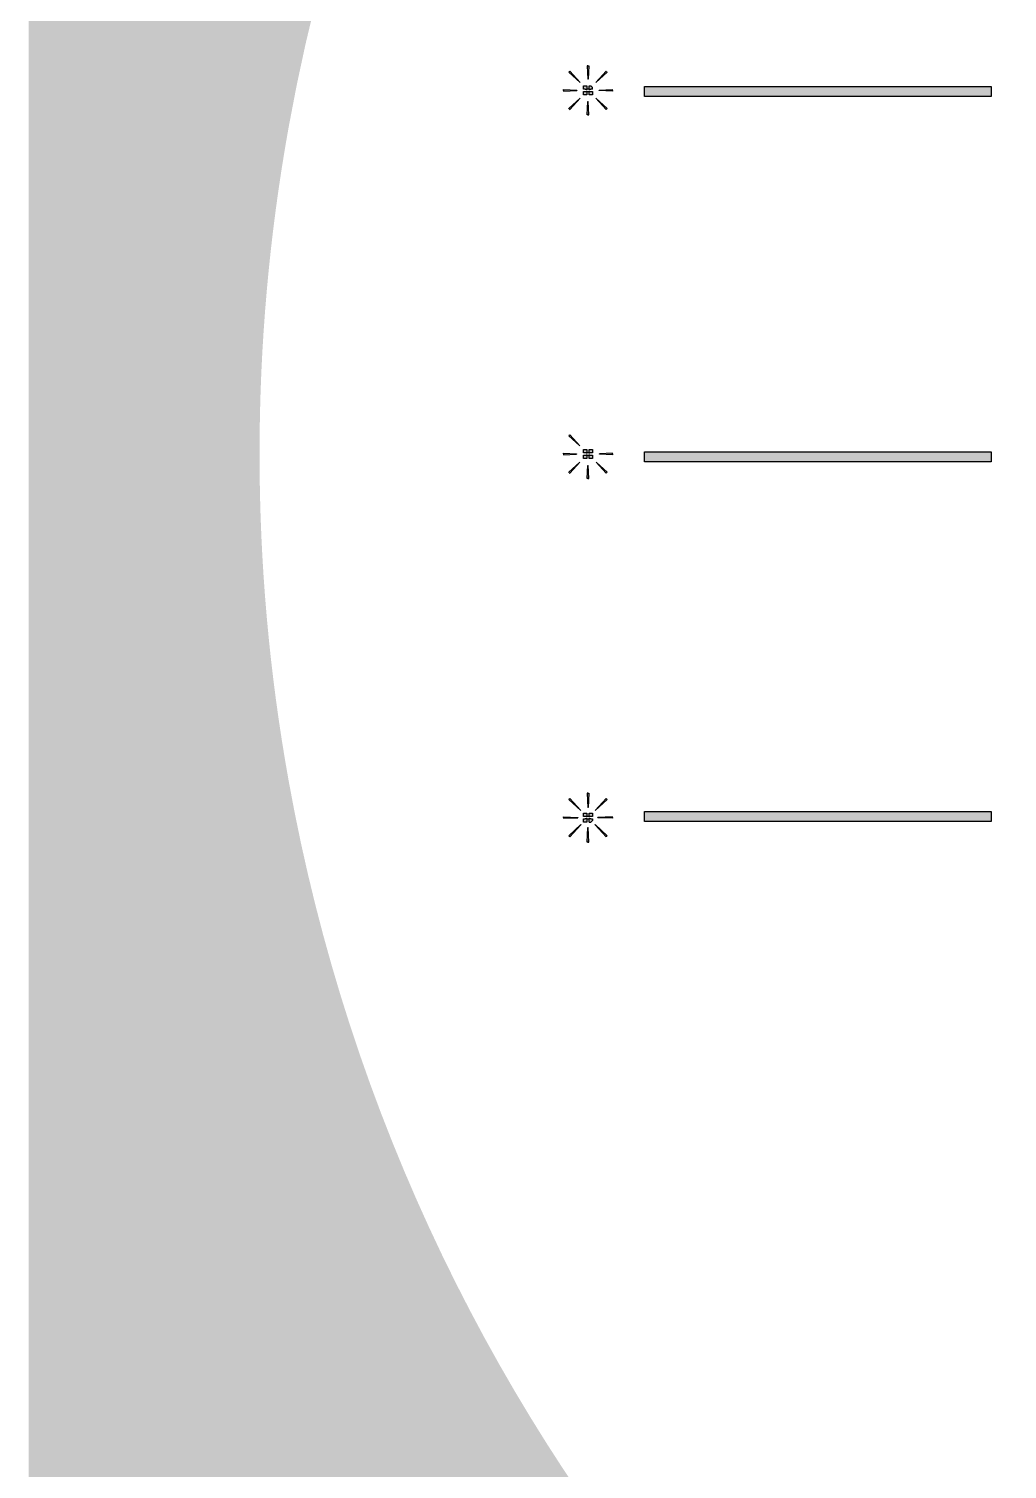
# Model space of a CAD drawing. Header units: inches. Extents: x 0 to 114300, y 0 to 114300.
# Drawn here: x 0 to 26926, y 29230 to 68843 of the extents above; entities that cross this region are included whole.
import ezdxf

# ---------------------------------------------------------------- set-up
doc = ezdxf.new("R2010")
doc.units = ezdxf.units.IN
doc.header["$MEASUREMENT"] = 0
pattern_1 = [(45, (0, 0), (-0.0883883476483185, 0.0883883476483185), [])]

msp = doc.modelspace()

# ---------------------------------------------------------------- hatches: boundary and pattern name
h = msp.add_hatch()
h.set_pattern_fill('ANSI31', color=256, scale=100)
h.set_pattern_definition([(45, (-3636.991615157837, -6349.999986349467), (-8.838834764831843, 8.838834764831843), [])])
h.paths.add_polyline_path([(114299.999984239, 1.36505186674e-05), (-1.57610338647e-05, 1.36505368573e-05), (-1.57610047609e-05, 114300.0000136505), (114299.999984239, 114300.0000136505)])
edge = h.paths.add_edge_path(flags=16)
edge.add_arc((57149.99912417756, 57150.00082753434), 50800, 288.35843707481706, 529.7953069524029, ccw=False)
edge.add_line((73149.9991241775, 8935.480193185991), (41149.9991241776, 8935.480193186))
edge.add_arc((57149.99912417756, 57150.00082753434), 50800, 190.2046930475971, 251.641562925183, ccw=False)
edge.add_arc((57149.9991244257, 57150.00082761667), 50800.00000025876, 169.795306952608, 190.2046930475971, ccw=False)
h = msp.add_hatch()
h.set_pattern_fill('ANSI31', color=256)
h.set_pattern_definition(pattern_1)
edge = h.paths.add_edge_path()
edge.add_arc((15388.9684, 67149.9995), 303.9624407286441, 89.02792575430556, 90.97207424569376)
edge.add_line((15383.81165218978, 67453.91819525539), (15368.9684, 67824.9995))
edge.add_line((15368.9684, 67824.9995), (15388.9684, 67824.9995))
edge.add_line((15388.9684, 67824.9995), (15408.9684, 67824.9995))
edge.add_line((15408.9684, 67824.9995), (15394.12514781021, 67453.91819525539))
edge = h.paths.add_edge_path()
edge.add_arc((15388.9684, 67149.9995), 303.9624407286441, 44.4181392425174, 45.58186075748332)
edge.add_line((15601.70852066, 67367.10501912671), (15888.73499402886, 67678.05036527633))
edge.add_line((15888.73499402886, 67678.05036527633), (15902.87712965259, 67663.9082296526))
edge.add_line((15902.87712965259, 67663.9082296526), (15917.01926527633, 67649.76609402888))
edge.add_line((15917.01926527633, 67649.76609402888), (15606.07391912672, 67362.73962066001))
edge = h.paths.add_edge_path()
edge.add_arc((15388.9684, 67149.9995), 303.9624407286441, 359.0279257543045, 360.9720742456955)
edge.add_line((15692.88709525538, 67155.15624781023), (16063.9684, 67169.9995))
edge.add_line((16063.9684, 67169.9995), (16063.9684, 67149.9995))
edge.add_line((16063.9684, 67149.9995), (16063.9684, 67129.9995))
edge.add_line((16063.9684, 67129.9995), (15692.88709525538, 67144.84275218977))
edge = h.paths.add_edge_path()
edge.add_arc((15388.9684, 67149.9995), 303.9624407286441, 314.4181392425131, 315.5818607574816)
edge.add_line((15606.07391912671, 66937.25937934), (15917.01926527632, 66650.23290597113))
edge.add_line((15917.01926527632, 66650.23290597113), (15902.87712965259, 66636.09077034741))
edge.add_line((15902.87712965259, 66636.09077034741), (15888.73499402886, 66621.94863472367))
edge.add_line((15888.73499402886, 66621.94863472367), (15601.70852065998, 66932.89398087327))
edge = h.paths.add_edge_path()
edge.add_arc((15388.9684, 67149.9995), 303.9624407286441, 269.0279257543062, 270.9720742456948)
edge.add_line((15394.12514781021, 66846.08080474463), (15408.9684, 66474.9995))
edge.add_line((15408.9684, 66474.9995), (15388.9684, 66474.9995))
edge.add_line((15388.9684, 66474.9995), (15368.9684, 66474.9995))
edge.add_line((15368.9684, 66474.9995), (15383.81165218978, 66846.08080474463))
edge = h.paths.add_edge_path()
edge.add_arc((15388.9684, 67149.9995), 303.9624407286441, 224.4181392425177, 225.5818607574836)
edge.add_line((15176.22827934, 66932.89398087327), (14889.20180597113, 66621.94863472367))
edge.add_line((14889.20180597113, 66621.94863472367), (14875.0596703474, 66636.09077034741))
edge.add_line((14875.0596703474, 66636.09077034741), (14860.91753472366, 66650.23290597113))
edge.add_line((14860.91753472366, 66650.23290597113), (15171.86288087328, 66937.25937934))
edge = h.paths.add_edge_path()
edge.add_arc((15388.9684, 67149.9995), 303.9624407286441, 179.0279257543071, 180.9720742456926)
edge.add_line((15085.04970474461, 67144.84275218978), (14713.9684, 67129.9995))
edge.add_line((14713.9684, 67129.9995), (14713.9684, 67149.9995))
edge.add_line((14713.9684, 67149.9995), (14713.9684, 67169.9995))
edge.add_line((14713.9684, 67169.9995), (15085.04970474461, 67155.15624781021))
edge = h.paths.add_edge_path()
edge.add_arc((15388.9684, 67149.9995), 303.9624407286441, 134.4181392425205, 135.5818607574821)
edge.add_line((15171.86288087328, 67362.73962066001), (14860.91753472368, 67649.76609402888))
edge.add_line((14860.91753472368, 67649.76609402888), (14875.0596703474, 67663.9082296526))
edge.add_line((14875.0596703474, 67663.9082296526), (14889.20180597114, 67678.05036527633))
edge.add_line((14889.20180597114, 67678.05036527633), (15176.22827933998, 67367.10501912671))
h.paths.add_polyline_path([(15513.9684, 67229.4995), (15468.4684, 67274.9995), (15422.9684, 67274.9995), (15422.9684, 67249.9995), (15419.9684, 67249.9995), (15419.9684, 67224.9995), (15416.9684, 67224.9995), (15416.9684, 67199.9995), (15413.9684, 67199.9995), (15413.9684, 67174.9995), (15438.9684, 67174.9995), (15438.9684, 67177.9995), (15463.9684, 67177.9995), (15463.9684, 67180.9995), (15488.9684, 67180.9995), (15488.9684, 67183.9995), (15513.9684, 67183.9995)])
h.paths.add_polyline_path([(15354.9684, 67024.9995), (15263.9684, 67024.9995), (15263.9684, 67115.9995), (15288.9684, 67115.9995), (15288.9684, 67118.9995), (15313.9684, 67118.9995), (15313.9684, 67121.9995), (15338.9684, 67121.9995), (15338.9684, 67124.9995), (15363.9684, 67124.9995), (15363.9684, 67099.9995), (15360.9684, 67099.9995), (15360.9684, 67074.9995), (15357.9684, 67074.9995), (15357.9684, 67049.9995), (15354.9684, 67049.9995)])
h.paths.add_polyline_path([(15513.9684, 67115.9995), (15513.9684, 67024.9995), (15422.9684, 67024.9995), (15422.9684, 67049.9995), (15419.9684, 67049.9995), (15419.9684, 67074.9995), (15416.9684, 67074.9995), (15416.9684, 67099.9995), (15413.9684, 67099.9995), (15413.9684, 67124.9995), (15438.9684, 67124.9995), (15438.9684, 67121.9995), (15463.9684, 67121.9995), (15463.9684, 67118.9995), (15488.9684, 67118.9995), (15488.9684, 67115.9995)])
h.paths.add_polyline_path([(15263.9684, 67183.9995), (15263.9684, 67274.9995), (15354.9684, 67274.9995), (15354.9684, 67249.9995), (15357.9684, 67249.9995), (15357.9684, 67224.9995), (15360.9684, 67224.9995), (15360.9684, 67199.9995), (15363.9684, 67199.9995), (15363.9684, 67174.9995), (15338.9684, 67174.9995), (15338.9684, 67177.9995), (15313.9684, 67177.9995), (15313.9684, 67180.9995), (15288.9684, 67180.9995), (15288.9684, 67183.9995)])
h = msp.add_hatch()
h.set_pattern_fill('ANSI31', color=256, scale=10)
h.set_pattern_definition([(45, (0, 0), (-0.8838834764831844, 0.8838834764831844), [])])
h.paths.add_polyline_path([(16946.07363736257, 47314.77336691757), (26485.3786300429, 47314.77336691757), (26485.3786300429, 47040.85109395878), (16946.07363736257, 47040.85109395878)])
h.paths.add_polyline_path([(16946.07363736257, 57205.28370949446), (26485.3786300429, 57205.28370949446), (26485.3786300429, 56931.36143653568), (16946.07363736257, 56931.36143653568)])
h.paths.add_polyline_path([(16946.07363736257, 67256.99407392705), (26485.3786300429, 67256.99407392705), (26485.3786300429, 66983.07180096826), (16946.07363736257, 66983.07180096826)])
h = msp.add_hatch()
h.set_pattern_fill('ANSI31', color=256)
h.set_pattern_definition(pattern_1)
edge = h.paths.add_edge_path()
edge.add_arc((15388.9684, 57149.99949999999), 316.9747317586792, 134.3479729658976, 135.6520270341007)
edge.add_line((15162.29732562823, 57371.56936396311), (14860.91753472368, 57649.76609402888))
edge.add_line((14860.91753472368, 57649.76609402888), (14875.0596703474, 57663.90822965258))
edge.add_line((14875.0596703474, 57663.90822965258), (14889.20180597114, 57678.05036527633))
edge.add_line((14889.20180597114, 57678.05036527633), (15167.39853603688, 57376.67057437175))
edge = h.paths.add_edge_path()
edge.add_arc((15388.9684, 57149.99949999999), 316.9747317586792, 358.9737888937001, 361.0262111063026)
edge.add_line((15705.89229109706, 57155.67645564387), (16063.9684, 57169.99949999999))
edge.add_line((16063.9684, 57169.99949999999), (16063.9684, 57149.9995))
edge.add_line((16063.9684, 57149.9995), (16063.9684, 57129.9995))
edge.add_line((16063.9684, 57129.9995), (15705.89229109706, 57144.32254435611))
edge = h.paths.add_edge_path()
edge.add_arc((15388.9684, 57149.99949999999), 316.9747317586792, 314.3479729658956, 315.6520270340995)
edge.add_line((15615.63947437177, 56928.42963603688), (15917.01926527632, 56650.23290597113))
edge.add_line((15917.01926527632, 56650.23290597113), (15902.87712965259, 56636.0907703474))
edge.add_line((15902.87712965259, 56636.0907703474), (15888.73499402886, 56621.94863472367))
edge.add_line((15888.73499402886, 56621.94863472367), (15610.53826396311, 56923.32842562821))
edge = h.paths.add_edge_path()
edge.add_arc((15388.9684, 57149.99949999999), 316.9747317586792, 268.9737888936994, 271.0262111062999)
edge.add_line((15394.64535564388, 56833.07560890293), (15408.9684, 56474.9995))
edge.add_line((15408.9684, 56474.9995), (15388.9684, 56474.9995))
edge.add_line((15388.9684, 56474.9995), (15368.9684, 56474.9995))
edge.add_line((15368.9684, 56474.9995), (15383.29144435611, 56833.07560890293))
edge = h.paths.add_edge_path()
edge.add_arc((15388.9684, 57149.99949999999), 316.9747317586792, 224.3479729658977, 225.652027034101)
edge.add_line((15167.39853603688, 56923.32842562822), (14889.20180597113, 56621.94863472366))
edge.add_line((14889.20180597113, 56621.94863472366), (14875.0596703474, 56636.0907703474))
edge.add_line((14875.0596703474, 56636.0907703474), (14860.91753472366, 56650.23290597113))
edge.add_line((14860.91753472366, 56650.23290597113), (15162.29732562823, 56928.42963603688))
edge = h.paths.add_edge_path()
edge.add_arc((15388.9684, 57149.99949999999), 316.9747317586792, 178.9737888936987, 181.0262111062986)
edge.add_line((15072.04450890293, 57144.32254435611), (14713.9684, 57129.9995))
edge.add_line((14713.9684, 57129.9995), (14713.9684, 57149.9995))
edge.add_line((14713.9684, 57149.9995), (14713.9684, 57169.99949999999))
edge.add_line((14713.9684, 57169.99949999999), (15072.04450890293, 57155.67645564387))
h.paths.add_polyline_path([(15354.9684, 57024.99949999999), (15263.9684, 57024.99949999999), (15263.9684, 57115.9995), (15288.9684, 57115.9995), (15288.9684, 57118.9995), (15313.9684, 57118.9995), (15313.9684, 57121.9995), (15338.9684, 57121.9995), (15338.9684, 57124.99949999999), (15363.9684, 57124.99949999999), (15363.9684, 57099.9995), (15360.9684, 57099.9995), (15360.9684, 57074.99949999997), (15357.9684, 57074.99949999997), (15357.9684, 57049.9995), (15354.9684, 57049.9995)])
h.paths.add_polyline_path([(15513.9684, 57115.9995), (15513.9684, 57024.99949999999), (15422.9684, 57024.99949999999), (15422.9684, 57049.9995), (15419.9684, 57049.9995), (15419.9684, 57074.99949999997), (15416.9684, 57074.99949999997), (15416.9684, 57099.9995), (15413.9684, 57099.9995), (15413.9684, 57124.99949999999), (15438.9684, 57124.99949999999), (15438.9684, 57121.9995), (15463.9684, 57121.9995), (15463.9684, 57118.9995), (15488.9684, 57118.9995), (15488.9684, 57115.9995)])
h.paths.add_polyline_path([(15422.9684, 57274.9995), (15513.9684, 57274.9995), (15513.9684, 57183.9995), (15488.9684, 57183.9995), (15488.9684, 57180.9995), (15463.9684, 57180.9995), (15463.9684, 57177.99949999997), (15438.9684, 57177.99949999997), (15438.9684, 57174.99949999999), (15413.9684, 57174.99949999999), (15413.9684, 57199.9995), (15416.9684, 57199.9995), (15416.9684, 57224.9995), (15419.9684, 57224.9995), (15419.9684, 57249.99949999999), (15422.9684, 57249.99949999999)])
h.paths.add_polyline_path([(15263.9684, 57183.9995), (15263.9684, 57274.9995), (15354.9684, 57274.9995), (15354.9684, 57249.99949999999), (15357.9684, 57249.99949999999), (15357.9684, 57224.9995), (15360.9684, 57224.9995), (15360.9684, 57199.9995), (15363.9684, 57199.9995), (15363.9684, 57174.99949999999), (15338.9684, 57174.99949999999), (15338.9684, 57177.99949999997), (15313.9684, 57177.99949999997), (15313.9684, 57180.9995), (15288.9684, 57180.9995), (15288.9684, 57183.9995)])
h = msp.add_hatch()
h.set_pattern_fill('ANSI31', color=256)
h.set_pattern_definition(pattern_1)
edge = h.paths.add_edge_path()
edge.add_arc((15388.9684, 47149.99949999999), 275.2553155332912, 89.16546764957145, 90.83453235042894)
edge.add_line((15384.95935526109, 47425.2256184728), (15368.9684, 47824.9995))
edge.add_line((15368.9684, 47824.9995), (15388.9684, 47824.9995))
edge.add_line((15388.9684, 47824.9995), (15408.9684, 47824.9995))
edge.add_line((15408.9684, 47824.9995), (15392.97744473891, 47425.2256184728))
edge = h.paths.add_edge_path()
edge.add_arc((15388.9684, 47149.99949999999), 275.2553155332912, 44.59641076621603, 45.40358923379012)
edge.add_line((15582.22748225393, 47346.00056085348), (15888.73499402886, 47678.05036527632))
edge.add_line((15888.73499402886, 47678.05036527632), (15902.87712965259, 47663.90822965258))
edge.add_line((15902.87712965259, 47663.90822965258), (15917.01926527633, 47649.76609402887))
edge.add_line((15917.01926527633, 47649.76609402887), (15584.96946085348, 47343.25858225393))
edge = h.paths.add_edge_path()
edge.add_arc((15388.9684, 47149.99949999999), 275.2553155332912, 359.1654676495718, 360.8345323504313)
edge.add_line((15664.19451847282, 47154.00854473891), (16063.9684, 47169.99949999999))
edge.add_line((16063.9684, 47169.99949999999), (16063.9684, 47149.9995))
edge.add_line((16063.9684, 47149.9995), (16063.9684, 47129.9995))
edge.add_line((16063.9684, 47129.9995), (15664.19451847282, 47145.99045526108))
edge = h.paths.add_edge_path()
edge.add_arc((15388.9684, 47149.99949999999), 275.2553155332912, 314.5964107662107, 315.4035892337863)
edge.add_line((15584.96946085349, 46956.74041774603), (15917.01926527632, 46650.23290597113))
edge.add_line((15917.01926527632, 46650.23290597113), (15902.87712965259, 46636.0907703474))
edge.add_line((15902.87712965259, 46636.0907703474), (15888.73499402886, 46621.94863472367))
edge.add_line((15888.73499402886, 46621.94863472367), (15582.22748225394, 46953.99843914648))
edge = h.paths.add_edge_path()
edge.add_arc((15388.9684, 47149.99949999999), 275.2553155332912, 269.1654676495706, 270.834532350429)
edge.add_line((15392.97744473891, 46874.77338152717), (15408.9684, 46474.9995))
edge.add_line((15408.9684, 46474.9995), (15388.9684, 46474.9995))
edge.add_line((15388.9684, 46474.9995), (15368.9684, 46474.9995))
edge.add_line((15368.9684, 46474.9995), (15384.95935526109, 46874.77338152717))
edge = h.paths.add_edge_path()
edge.add_arc((15388.9684, 47149.99949999999), 275.2553155332912, 224.5964107662115, 225.403589233788)
edge.add_line((15195.70931774605, 46953.9984391465), (14889.20180597113, 46621.94863472366))
edge.add_line((14889.20180597113, 46621.94863472366), (14875.0596703474, 46636.0907703474))
edge.add_line((14875.0596703474, 46636.0907703474), (14860.91753472366, 46650.23290597113))
edge.add_line((14860.91753472366, 46650.23290597113), (15192.9673391465, 46956.74041774605))
edge = h.paths.add_edge_path()
edge.add_arc((15388.9684, 47149.99949999999), 275.2553155332912, 179.1654676495703, 180.8345323504282)
edge.add_line((15113.74228152718, 47145.99045526108), (14713.9684, 47129.9995))
edge.add_line((14713.9684, 47129.9995), (14713.9684, 47149.9995))
edge.add_line((14713.9684, 47149.9995), (14713.9684, 47169.99949999999))
edge.add_line((14713.9684, 47169.99949999999), (15113.74228152718, 47154.0085447389))
edge = h.paths.add_edge_path()
edge.add_arc((15388.9684, 47149.99949999999), 275.2553155332912, 134.5964107662099, 135.4035892337861)
edge.add_line((15192.96733914651, 47343.25858225393), (14860.91753472368, 47649.76609402887))
edge.add_line((14860.91753472368, 47649.76609402887), (14875.0596703474, 47663.90822965258))
edge.add_line((14875.0596703474, 47663.90822965258), (14889.20180597114, 47678.05036527632))
edge.add_line((14889.20180597114, 47678.05036527632), (15195.70931774606, 47346.00056085348))
h.paths.add_polyline_path([(15513.9684, 47070.4995), (15468.4684, 47024.99949999999), (15422.9684, 47024.99949999999), (15422.9684, 47049.9995), (15419.9684, 47049.9995), (15419.9684, 47074.99949999998), (15416.9684, 47074.99949999998), (15416.9684, 47099.9995), (15413.9684, 47099.9995), (15413.9684, 47124.99949999998), (15438.9684, 47124.99949999998), (15438.9684, 47121.9995), (15463.9684, 47121.9995), (15463.9684, 47118.9995), (15488.9684, 47118.9995), (15488.9684, 47115.9995), (15513.9684, 47115.9995)])
h.paths.add_polyline_path([(15354.9684, 47024.99949999999), (15263.9684, 47024.99949999999), (15263.9684, 47115.9995), (15288.9684, 47115.9995), (15288.9684, 47118.9995), (15313.9684, 47118.9995), (15313.9684, 47121.9995), (15338.9684, 47121.9995), (15338.9684, 47124.99949999998), (15363.9684, 47124.99949999998), (15363.9684, 47099.9995), (15360.9684, 47099.9995), (15360.9684, 47074.99949999998), (15357.9684, 47074.99949999998), (15357.9684, 47049.9995), (15354.9684, 47049.9995)])
h.paths.add_polyline_path([(15422.9684, 47274.9995), (15513.9684, 47274.9995), (15513.9684, 47183.9995), (15488.9684, 47183.9995), (15488.9684, 47180.9995), (15463.9684, 47180.9995), (15463.9684, 47177.99949999998), (15438.9684, 47177.99949999998), (15438.9684, 47174.99949999999), (15413.9684, 47174.99949999999), (15413.9684, 47199.9995), (15416.9684, 47199.9995), (15416.9684, 47224.9995), (15419.9684, 47224.9995), (15419.9684, 47249.99949999999), (15422.9684, 47249.99949999999)])
h.paths.add_polyline_path([(15263.9684, 47183.9995), (15263.9684, 47274.9995), (15354.9684, 47274.9995), (15354.9684, 47249.99949999999), (15357.9684, 47249.99949999999), (15357.9684, 47224.9995), (15360.9684, 47224.9995), (15360.9684, 47199.9995), (15363.9684, 47199.9995), (15363.9684, 47174.99949999999), (15338.9684, 47174.99949999999), (15338.9684, 47177.99949999998), (15313.9684, 47177.99949999998), (15313.9684, 47180.9995), (15288.9684, 47180.9995), (15288.9684, 47183.9995)])

# ---------------------------------------------------------------- linework, layer by layer
for p, q in [((15388.9684, 67824.9995), (15368.9684, 67824.9995)), ((15368.9684, 67824.9995), (15383.81165218978, 67453.91819525539)), ((15388.9684, 67824.9995), (15408.9684, 67824.9995)), ((15408.9684, 67824.9995), (15394.12514781021, 67453.91819525539)), ((14875.0596703474, 67663.9082296526), (14860.91753472368, 67649.76609402888)), ((14860.91753472368, 67649.76609402888), (15171.86288087328, 67362.73962066001)), ((14875.0596703474, 67663.9082296526), (14889.20180597114, 67678.05036527633)), ((14889.20180597114, 67678.05036527633), (15176.22827933998, 67367.10501912671)), ((15888.73499402886, 67678.05036527633), (15601.70852066, 67367.10501912671)), ((15917.01926527633, 67649.76609402888), (15606.07391912672, 67362.73962066001)), ((15902.87712965259, 67663.9082296526), (15888.73499402886, 67678.05036527633)), ((15902.87712965259, 67663.9082296526), (15917.01926527633, 67649.76609402888)), ((14713.9684, 67149.9995), (14713.9684, 67169.9995)), ((14713.9684, 67169.9995), (15085.04970474461, 67155.15624781021)), ((14713.9684, 67149.9995), (14713.9684, 67129.9995)), ((14713.9684, 67129.9995), (15085.04970474461, 67144.84275218978)), ((15263.9684, 67274.9995), (15354.9684, 67274.9995)), ((15263.9684, 67183.9995), (15263.9684, 67274.9995)), ((15288.9684, 67183.9995), (15263.9684, 67183.9995)), ((15263.9684, 67024.9995), (15263.9684, 67115.9995)), ((15263.9684, 67115.9995), (15288.9684, 67115.9995)), ((15354.9684, 67024.9995), (15263.9684, 67024.9995)), ((15288.9684, 67180.9995), (15288.9684, 67183.9995)), ((15313.9684, 67180.9995), (15288.9684, 67180.9995)), ((15288.9684, 67115.9995), (15288.9684, 67118.9995)), ((15288.9684, 67118.9995), (15313.9684, 67118.9995)), ((15313.9684, 67177.9995), (15313.9684, 67180.9995)), ((15338.9684, 67177.9995), (15313.9684, 67177.9995)), ((15313.9684, 67118.9995), (15313.9684, 67121.9995)), ((15313.9684, 67121.9995), (15338.9684, 67121.9995)), ((15338.9684, 67174.9995), (15338.9684, 67177.9995)), ((15363.9684, 67174.9995), (15338.9684, 67174.9995)), ((15338.9684, 67121.9995), (15338.9684, 67124.9995)), ((15338.9684, 67124.9995), (15363.9684, 67124.9995)), ((15354.9684, 67274.9995), (15354.9684, 67249.9995)), ((15354.9684, 67249.9995), (15357.9684, 67249.9995)), ((15357.9684, 67049.9995), (15354.9684, 67049.9995)), ((15354.9684, 67049.9995), (15354.9684, 67024.9995)), ((15357.9684, 67249.9995), (15357.9684, 67224.9995)), ((15357.9684, 67224.9995), (15360.9684, 67224.9995)), ((15360.9684, 67074.9995), (15357.9684, 67074.9995)), ((15357.9684, 67074.9995), (15357.9684, 67049.9995)), ((15360.9684, 67224.9995), (15360.9684, 67199.9995)), ((15360.9684, 67199.9995), (15363.9684, 67199.9995)), ((15363.9684, 67099.9995), (15360.9684, 67099.9995)), ((15360.9684, 67099.9995), (15360.9684, 67074.9995)), ((15363.9684, 67199.9995), (15363.9684, 67174.9995)), ((15363.9684, 67124.9995), (15363.9684, 67099.9995)), ((15413.9684, 67174.9995), (15413.9684, 67199.9995)), ((15413.9684, 67199.9995), (15416.9684, 67199.9995)), ((15438.9684, 67174.9995), (15413.9684, 67174.9995)), ((15413.9684, 67099.9995), (15413.9684, 67124.9995)), ((15413.9684, 67124.9995), (15438.9684, 67124.9995)), ((15416.9684, 67099.9995), (15413.9684, 67099.9995)), ((15416.9684, 67199.9995), (15416.9684, 67224.9995)), ((15416.9684, 67224.9995), (15419.9684, 67224.9995)), ((15416.9684, 67074.9995), (15416.9684, 67099.9995)), ((15419.9684, 67074.9995), (15416.9684, 67074.9995)), ((15419.9684, 67224.9995), (15419.9684, 67249.9995)), ((15419.9684, 67249.9995), (15422.9684, 67249.9995)), ((15419.9684, 67049.9995), (15419.9684, 67074.9995)), ((15422.9684, 67049.9995), (15419.9684, 67049.9995)), ((15422.9684, 67249.9995), (15422.9684, 67274.9995)), ((15422.9684, 67274.9995), (15468.4684, 67274.9995)), ((15422.9684, 67024.9995), (15422.9684, 67049.9995)), ((15513.9684, 67024.9995), (15422.9684, 67024.9995)), ((15463.9684, 67177.9995), (15438.9684, 67177.9995)), ((15438.9684, 67177.9995), (15438.9684, 67174.9995)), ((15438.9684, 67124.9995), (15438.9684, 67121.9995)), ((15438.9684, 67121.9995), (15463.9684, 67121.9995)), ((15488.9684, 67180.9995), (15463.9684, 67180.9995)), ((15463.9684, 67180.9995), (15463.9684, 67177.9995)), ((15463.9684, 67121.9995), (15463.9684, 67118.9995)), ((15463.9684, 67118.9995), (15488.9684, 67118.9995)), ((15513.9684, 67229.4995), (15468.4684, 67274.9995)), ((15513.9684, 67183.9995), (15488.9684, 67183.9995)), ((15488.9684, 67183.9995), (15488.9684, 67180.9995)), ((15488.9684, 67118.9995), (15488.9684, 67115.9995)), ((15488.9684, 67115.9995), (15513.9684, 67115.9995)), ((15513.9684, 67183.9995), (15513.9684, 67229.4995)), ((15513.9684, 67115.9995), (15513.9684, 67024.9995)), ((15692.88709525538, 67155.15624781023), (16063.9684, 67169.9995)), ((16063.9684, 67129.9995), (15692.88709525538, 67144.84275218977)), ((16063.9684, 67149.9995), (16063.9684, 67169.9995)), ((16063.9684, 67149.9995), (16063.9684, 67129.9995)), ((14860.91753472366, 66650.23290597113), (15171.86288087328, 66937.25937934)), ((14875.0596703474, 66636.09077034741), (14860.91753472366, 66650.23290597113)), ((14875.0596703474, 66636.09077034741), (14889.20180597113, 66621.94863472367)), ((14889.20180597113, 66621.94863472367), (15176.22827934, 66932.89398087327)), ((15368.9684, 66474.9995), (15383.81165218978, 66846.08080474463)), ((15408.9684, 66474.9995), (15394.12514781021, 66846.08080474463)), ((15888.73499402886, 66621.94863472367), (15601.70852065998, 66932.89398087327)), ((15917.01926527632, 66650.23290597113), (15606.07391912671, 66937.25937934)), ((15902.87712965259, 66636.09077034741), (15888.73499402886, 66621.94863472367)), ((15902.87712965259, 66636.09077034741), (15917.01926527632, 66650.23290597113)), ((15388.9684, 66474.9995), (15368.9684, 66474.9995)), ((15388.9684, 66474.9995), (15408.9684, 66474.9995)), ((14875.0596703474, 57663.90822965258), (14860.91753472368, 57649.76609402888)), ((14860.91753472368, 57649.76609402888), (15162.29732562823, 57371.56936396311)), ((14875.0596703474, 57663.90822965258), (14889.20180597114, 57678.05036527633)), ((14889.20180597114, 57678.05036527633), (15167.39853603688, 57376.67057437175)), ((14713.9684, 57149.9995), (14713.9684, 57169.99949999999)), ((14713.9684, 57169.99949999999), (15072.04450890293, 57155.67645564387)), ((14713.9684, 57149.9995), (14713.9684, 57129.9995)), ((14713.9684, 57129.9995), (15072.04450890293, 57144.32254435611)), ((15263.9684, 57274.9995), (15354.9684, 57274.9995)), ((15263.9684, 57183.9995), (15263.9684, 57274.9995)), ((15288.9684, 57183.9995), (15263.9684, 57183.9995)), ((15263.9684, 57024.99949999999), (15263.9684, 57115.9995)), ((15263.9684, 57115.9995), (15288.9684, 57115.9995)), ((15288.9684, 57180.9995), (15288.9684, 57183.9995)), ((15313.9684, 57180.9995), (15288.9684, 57180.9995)), ((15288.9684, 57115.9995), (15288.9684, 57118.9995)), ((15288.9684, 57118.9995), (15313.9684, 57118.9995)), ((15313.9684, 57177.99949999997), (15313.9684, 57180.9995)), ((15338.9684, 57177.99949999997), (15313.9684, 57177.99949999997)), ((15313.9684, 57118.9995), (15313.9684, 57121.9995)), ((15313.9684, 57121.9995), (15338.9684, 57121.9995)), ((15338.9684, 57174.99949999999), (15338.9684, 57177.99949999997)), ((15363.9684, 57174.99949999999), (15338.9684, 57174.99949999999)), ((15338.9684, 57121.9995), (15338.9684, 57124.99949999999)), ((15338.9684, 57124.99949999999), (15363.9684, 57124.99949999999)), ((15354.9684, 57274.9995), (15354.9684, 57249.99949999999)), ((15354.9684, 57249.99949999999), (15357.9684, 57249.99949999999)), ((15357.9684, 57049.9995), (15354.9684, 57049.9995)), ((15354.9684, 57049.9995), (15354.9684, 57024.99949999999)), ((15357.9684, 57249.99949999999), (15357.9684, 57224.9995)), ((15357.9684, 57224.9995), (15360.9684, 57224.9995)), ((15360.9684, 57074.99949999997), (15357.9684, 57074.99949999997)), ((15357.9684, 57074.99949999997), (15357.9684, 57049.9995)), ((15360.9684, 57224.9995), (15360.9684, 57199.9995)), ((15360.9684, 57199.9995), (15363.9684, 57199.9995)), ((15363.9684, 57099.9995), (15360.9684, 57099.9995)), ((15360.9684, 57099.9995), (15360.9684, 57074.99949999997)), ((15363.9684, 57199.9995), (15363.9684, 57174.99949999999)), ((15363.9684, 57124.99949999999), (15363.9684, 57099.9995)), ((15413.9684, 57174.99949999999), (15413.9684, 57199.9995)), ((15413.9684, 57199.9995), (15416.9684, 57199.9995)), ((15438.9684, 57174.99949999999), (15413.9684, 57174.99949999999)), ((15413.9684, 57099.9995), (15413.9684, 57124.99949999999)), ((15413.9684, 57124.99949999999), (15438.9684, 57124.99949999999)), ((15416.9684, 57099.9995), (15413.9684, 57099.9995)), ((15416.9684, 57199.9995), (15416.9684, 57224.9995)), ((15416.9684, 57224.9995), (15419.9684, 57224.9995)), ((15416.9684, 57074.99949999997), (15416.9684, 57099.9995)), ((15419.9684, 57074.99949999997), (15416.9684, 57074.99949999997)), ((15419.9684, 57224.9995), (15419.9684, 57249.99949999999)), ((15419.9684, 57249.99949999999), (15422.9684, 57249.99949999999)), ((15419.9684, 57049.9995), (15419.9684, 57074.99949999997)), ((15422.9684, 57049.9995), (15419.9684, 57049.9995)), ((15422.9684, 57249.99949999999), (15422.9684, 57274.9995)), ((15422.9684, 57274.9995), (15513.9684, 57274.9995)), ((15422.9684, 57024.99949999999), (15422.9684, 57049.9995)), ((15463.9684, 57177.99949999997), (15438.9684, 57177.99949999997)), ((15438.9684, 57177.99949999997), (15438.9684, 57174.99949999999)), ((15438.9684, 57124.99949999999), (15438.9684, 57121.9995)), ((15438.9684, 57121.9995), (15463.9684, 57121.9995)), ((15488.9684, 57180.9995), (15463.9684, 57180.9995)), ((15463.9684, 57180.9995), (15463.9684, 57177.99949999997)), ((15463.9684, 57121.9995), (15463.9684, 57118.9995)), ((15463.9684, 57118.9995), (15488.9684, 57118.9995)), ((15513.9684, 57183.9995), (15488.9684, 57183.9995)), ((15488.9684, 57183.9995), (15488.9684, 57180.9995)), ((15488.9684, 57118.9995), (15488.9684, 57115.9995)), ((15488.9684, 57115.9995), (15513.9684, 57115.9995)), ((15513.9684, 57274.9995), (15513.9684, 57183.9995)), ((15513.9684, 57115.9995), (15513.9684, 57024.99949999999)), ((16063.9684, 57169.99949999999), (15705.89229109706, 57155.67645564387)), ((16063.9684, 57129.9995), (15705.89229109706, 57144.32254435611)), ((16063.9684, 57149.9995), (16063.9684, 57169.99949999999)), ((16063.9684, 57149.9995), (16063.9684, 57129.9995)), ((14860.91753472366, 56650.23290597113), (15162.29732562823, 56928.42963603688)), ((14875.0596703474, 56636.0907703474), (14860.91753472366, 56650.23290597113)), ((14889.20180597113, 56621.94863472366), (15167.39853603688, 56923.32842562822)), ((15354.9684, 57024.99949999999), (15263.9684, 57024.99949999999)), ((15368.9684, 56474.9995), (15383.29144435611, 56833.07560890293)), ((15408.9684, 56474.9995), (15394.64535564388, 56833.07560890293)), ((15513.9684, 57024.99949999999), (15422.9684, 57024.99949999999)), ((15888.73499402886, 56621.94863472367), (15610.53826396311, 56923.32842562821)), ((15917.01926527632, 56650.23290597113), (15615.63947437177, 56928.42963603688)), ((15902.87712965259, 56636.0907703474), (15917.01926527632, 56650.23290597113)), ((14875.0596703474, 56636.0907703474), (14889.20180597113, 56621.94863472366)), ((15388.9684, 56474.9995), (15368.9684, 56474.9995)), ((15388.9684, 56474.9995), (15408.9684, 56474.9995)), ((15902.87712965259, 56636.0907703474), (15888.73499402886, 56621.94863472367)), ((14875.0596703474, 47663.90822965258), (14860.91753472368, 47649.76609402887)), ((14860.91753472368, 47649.76609402887), (15192.96733914651, 47343.25858225393)), ((14875.0596703474, 47663.90822965258), (14889.20180597114, 47678.05036527632)), ((14889.20180597114, 47678.05036527632), (15195.70931774606, 47346.00056085348)), ((15388.9684, 47824.9995), (15368.9684, 47824.9995)), ((15368.9684, 47824.9995), (15384.95935526109, 47425.2256184728)), ((15388.9684, 47824.9995), (15408.9684, 47824.9995)), ((15408.9684, 47824.9995), (15392.97744473891, 47425.2256184728)), ((15888.73499402886, 47678.05036527632), (15582.22748225393, 47346.00056085348)), ((15917.01926527633, 47649.76609402887), (15584.96946085348, 47343.25858225393)), ((15902.87712965259, 47663.90822965258), (15888.73499402886, 47678.05036527632)), ((15902.87712965259, 47663.90822965258), (15917.01926527633, 47649.76609402887)), ((14713.9684, 47149.9995), (14713.9684, 47169.99949999999)), ((14713.9684, 47169.99949999999), (15113.74228152718, 47154.0085447389)), ((14713.9684, 47149.9995), (14713.9684, 47129.9995)), ((14713.9684, 47129.9995), (15113.74228152718, 47145.99045526108)), ((15263.9684, 47274.9995), (15354.9684, 47274.9995)), ((15263.9684, 47183.9995), (15263.9684, 47274.9995)), ((15288.9684, 47183.9995), (15263.9684, 47183.9995)), ((15288.9684, 47180.9995), (15288.9684, 47183.9995)), ((15313.9684, 47180.9995), (15288.9684, 47180.9995)), ((15313.9684, 47177.99949999998), (15313.9684, 47180.9995)), ((15338.9684, 47177.99949999998), (15313.9684, 47177.99949999998)), ((15338.9684, 47174.99949999999), (15338.9684, 47177.99949999998)), ((15363.9684, 47174.99949999999), (15338.9684, 47174.99949999999)), ((15354.9684, 47274.9995), (15354.9684, 47249.99949999999)), ((15354.9684, 47249.99949999999), (15357.9684, 47249.99949999999)), ((15357.9684, 47249.99949999999), (15357.9684, 47224.9995)), ((15357.9684, 47224.9995), (15360.9684, 47224.9995)), ((15360.9684, 47224.9995), (15360.9684, 47199.9995)), ((15360.9684, 47199.9995), (15363.9684, 47199.9995)), ((15363.9684, 47199.9995), (15363.9684, 47174.99949999999)), ((15413.9684, 47174.99949999999), (15413.9684, 47199.9995)), ((15413.9684, 47199.9995), (15416.9684, 47199.9995)), ((15438.9684, 47174.99949999999), (15413.9684, 47174.99949999999)), ((15416.9684, 47199.9995), (15416.9684, 47224.9995)), ((15416.9684, 47224.9995), (15419.9684, 47224.9995)), ((15419.9684, 47224.9995), (15419.9684, 47249.99949999999)), ((15419.9684, 47249.99949999999), (15422.9684, 47249.99949999999)), ((15422.9684, 47249.99949999999), (15422.9684, 47274.9995)), ((15422.9684, 47274.9995), (15513.9684, 47274.9995)), ((15463.9684, 47177.99949999998), (15438.9684, 47177.99949999998)), ((15438.9684, 47177.99949999998), (15438.9684, 47174.99949999999)), ((15488.9684, 47180.9995), (15463.9684, 47180.9995)), ((15463.9684, 47180.9995), (15463.9684, 47177.99949999998)), ((15513.9684, 47183.9995), (15488.9684, 47183.9995)), ((15488.9684, 47183.9995), (15488.9684, 47180.9995)), ((15513.9684, 47274.9995), (15513.9684, 47183.9995)), ((16063.9684, 47169.99949999999), (15664.19451847282, 47154.00854473891)), ((16063.9684, 47129.9995), (15664.19451847282, 47145.99045526108)), ((16063.9684, 47149.9995), (16063.9684, 47169.99949999999)), ((16063.9684, 47149.9995), (16063.9684, 47129.9995)), ((14860.91753472366, 46650.23290597113), (15192.9673391465, 46956.74041774605)), ((14889.20180597113, 46621.94863472366), (15195.70931774605, 46953.9984391465)), ((15263.9684, 47024.99949999999), (15263.9684, 47115.9995)), ((15263.9684, 47115.9995), (15288.9684, 47115.9995)), ((15354.9684, 47024.99949999999), (15263.9684, 47024.99949999999)), ((15288.9684, 47115.9995), (15288.9684, 47118.9995)), ((15288.9684, 47118.9995), (15313.9684, 47118.9995)), ((15313.9684, 47118.9995), (15313.9684, 47121.9995)), ((15313.9684, 47121.9995), (15338.9684, 47121.9995)), ((15338.9684, 47121.9995), (15338.9684, 47124.99949999998)), ((15338.9684, 47124.99949999998), (15363.9684, 47124.99949999998)), ((15357.9684, 47049.9995), (15354.9684, 47049.9995)), ((15354.9684, 47049.9995), (15354.9684, 47024.99949999999)), ((15360.9684, 47074.99949999998), (15357.9684, 47074.99949999998)), ((15357.9684, 47074.99949999998), (15357.9684, 47049.9995)), ((15363.9684, 47099.9995), (15360.9684, 47099.9995)), ((15360.9684, 47099.9995), (15360.9684, 47074.99949999998)), ((15363.9684, 47124.99949999998), (15363.9684, 47099.9995)), ((15368.9684, 46474.9995), (15384.95935526109, 46874.77338152717)), ((15408.9684, 46474.9995), (15392.97744473891, 46874.77338152717)), ((15413.9684, 47099.9995), (15413.9684, 47124.99949999998)), ((15413.9684, 47124.99949999998), (15438.9684, 47124.99949999998)), ((15416.9684, 47099.9995), (15413.9684, 47099.9995)), ((15416.9684, 47074.99949999998), (15416.9684, 47099.9995)), ((15419.9684, 47074.99949999998), (15416.9684, 47074.99949999998)), ((15419.9684, 47049.9995), (15419.9684, 47074.99949999998)), ((15422.9684, 47049.9995), (15419.9684, 47049.9995)), ((15422.9684, 47024.99949999999), (15422.9684, 47049.9995)), ((15422.9684, 47024.99949999999), (15468.4684, 47024.99949999999)), ((15438.9684, 47124.99949999998), (15438.9684, 47121.9995)), ((15438.9684, 47121.9995), (15463.9684, 47121.9995)), ((15463.9684, 47121.9995), (15463.9684, 47118.9995)), ((15463.9684, 47118.9995), (15488.9684, 47118.9995)), ((15513.9684, 47070.4995), (15468.4684, 47024.99949999999)), ((15488.9684, 47118.9995), (15488.9684, 47115.9995)), ((15488.9684, 47115.9995), (15513.9684, 47115.9995)), ((15513.9684, 47115.9995), (15513.9684, 47070.4995)), ((15888.73499402886, 46621.94863472367), (15582.22748225394, 46953.99843914648)), ((15917.01926527632, 46650.23290597113), (15584.96946085349, 46956.74041774603)), ((14875.0596703474, 46636.0907703474), (14860.91753472366, 46650.23290597113)), ((14875.0596703474, 46636.0907703474), (14889.20180597113, 46621.94863472366)), ((15388.9684, 46474.9995), (15368.9684, 46474.9995)), ((15388.9684, 46474.9995), (15408.9684, 46474.9995)), ((15902.87712965259, 46636.0907703474), (15888.73499402886, 46621.94863472367)), ((15902.87712965259, 46636.0907703474), (15917.01926527632, 46650.23290597113))]:
    msp.add_line(p, q)
for points in [[(16946.07363736257, 67256.99407392705), (26485.3786300429, 67256.99407392705), (26485.3786300429, 66983.07180096826), (16946.07363736257, 66983.07180096826)], [(16946.07363736257, 57205.28370949446), (26485.3786300429, 57205.28370949446), (26485.3786300429, 56931.36143653568), (16946.07363736257, 56931.36143653568)], [(16946.07363736257, 47314.77336691757), (26485.3786300429, 47314.77336691757), (26485.3786300429, 47040.85109395878), (16946.07363736257, 47040.85109395878)]]:
    msp.add_lwpolyline(points, close=True)
for centre, radius, start, end in [((15388.9684, 67149.9995), 303.9624407286441, 134.4181392425205, 135.5818607574821), ((15388.9684, 67149.9995), 303.9624407286441, 89.02792575430556, 90.97207424569376), ((15388.9684, 67149.9995), 303.9624407286441, 44.4181392425174, 45.58186075748332), ((15388.9684, 67149.9995), 303.9624407286441, 179.0279257543071, 180.9720742456926), ((15388.9684, 67149.9995), 303.9624407286441, 359.0279257543045, 0.9720742456954706), ((15388.9684, 67149.9995), 303.9624407286441, 224.4181392425177, 225.5818607574836), ((15388.9684, 67149.9995), 303.9624407286441, 269.0279257543062, 270.9720742456948), ((15388.9684, 67149.9995), 303.9624407286441, 314.4181392425131, 315.5818607574816), ((15388.9684, 57149.99949999999), 316.9747317586792, 178.9737888936987, 181.0262111062986), ((15388.9684, 57149.99949999999), 316.9747317586792, 134.3479729658976, 135.6520270341007), ((15388.9684, 57149.99949999999), 316.9747317586792, 358.9737888937001, 1.026211106302576), ((15388.9684, 57149.99949999999), 316.9747317586792, 224.3479729658977, 225.652027034101), ((15388.9684, 57149.99949999999), 316.9747317586792, 268.9737888936994, 271.0262111062999), ((15388.9684, 57149.99949999999), 316.9747317586792, 314.3479729658956, 315.6520270340995), ((15388.9684, 47149.99949999999), 275.2553155332912, 179.1654676495703, 180.8345323504282), ((15388.9684, 47149.99949999999), 275.2553155332912, 134.5964107662099, 135.4035892337861), ((15388.9684, 47149.99949999999), 275.2553155332912, 89.16546764957145, 90.83453235042894), ((15388.9684, 47149.99949999999), 275.2553155332912, 44.59641076621603, 45.40358923379012), ((15388.9684, 47149.99949999999), 275.2553155332912, 359.1654676495718, 0.834532350431213), ((15388.9684, 47149.99949999999), 275.2553155332912, 224.5964107662115, 225.403589233788), ((15388.9684, 47149.99949999999), 275.2553155332912, 269.1654676495706, 270.834532350429), ((15388.9684, 47149.99949999999), 275.2553155332912, 314.5964107662107, 315.4035892337863)]:
    msp.add_arc(centre, radius, start, end)

doc.saveas('drawing.dxf')
